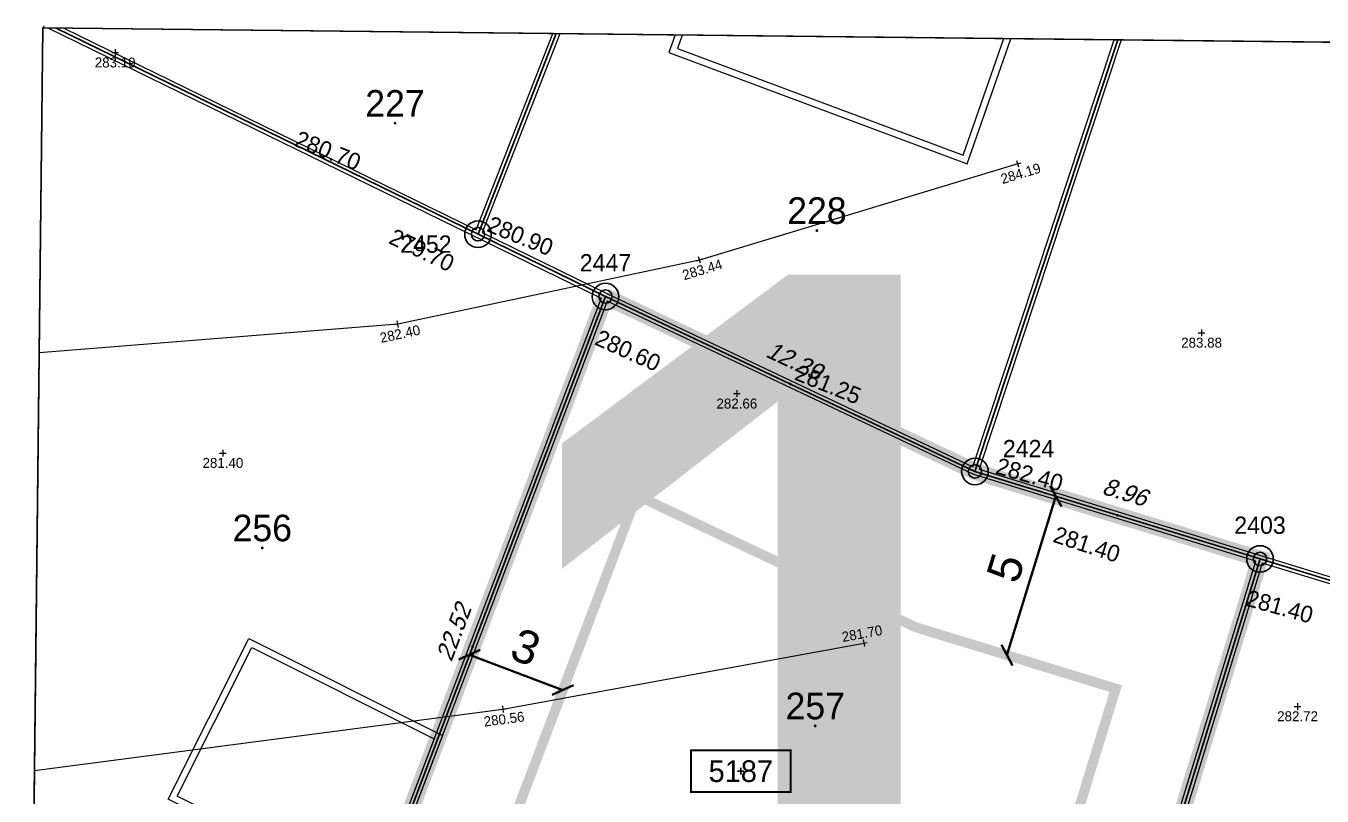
# Model space of a CAD drawing. Extents: x 179571.8 to 179639.8, y 576218.6 to 576265.3.
# Drawn here: x 179575.12 to 179614.08, y 576242.18 to 576265.34 of the extents above; entities that cross this region are included whole.
import ezdxf
from ezdxf.enums import TextEntityAlignment as Align

# ---------------------------------------------------------------- set-up
doc = ezdxf.new("R2010")
doc.units = 0
doc.header["$MEASUREMENT"] = 0
doc.linetypes.add('DIVIDE', pattern=[1.25, 0.5, -0.25, 0, -0.25, 0, -0.25])
for name, color, linetype, lineweight in [('0-BOUNDARY-BUILDING', 240, 'DIVIDE', 0), ('0-Buildline', 4, 'Continuous', 0), ('0-DiIM25', 1, 'Continuous', 35), ('0-GDR', 3, 'Continuous', 0), ('0-SHVIL', 42, 'Continuous', 13), ('L-00-ktse migrash', 10, 'Continuous', 13), ('M1502', 250, 'Continuous', 13), ('M1509', 250, 'Continuous', 13), ('M1510', 250, 'Continuous', 13)]:
    doc.layers.add(name, color=color, linetype=linetype, lineweight=lineweight)
for name, color, linetype in [('_THUM_SHIVUK', 51, 'Continuous'), ('C1603_0', 3, 'Continuous'), ('C1609_0', 250, 'Continuous'), ('C1610_0', 250, 'Continuous'), ('C1660_0_1', 3, 'Continuous'), ('FRAMEM_BORDER', 7, 'Continuous'), ('FRAMEM_NAME', 7, 'Continuous'), ('scellno', 30, 'Continuous')]:
    doc.layers.add(name, color=color, linetype=linetype)
doc.styles.add('FRAMEM_1', font='txt', dxfattribs={"width": 0.8})
doc.styles.add('MAVAT_HEBTXT', font='HEBTXT')
doc.styles.add('mvt-nos', font='hebtxt')
doc.styles.get("Standard").update_dxf_attribs({"font": 'arial.ttf'})
doc.styles.add('TAZAR_HEBTXT', font='HEBTXT')
doc.styles.add('TRHEBTXT', font='hebtxt')
doc.dimstyles.new('Dim-Arch dot 50', dxfattribs={"dimtxt": 1, "dimasz": 0.5, "dimexe": 1.25, "dimexo": 0.625, "dimgap": 0.3, "dimtad": 1, "dimtoh": 1, "dimdec": 0, "dimdsep": 46, "dimtxsty": 'Standard', "dimblk": 'OBLIQUE', "dimcen": 0, "dimse1": 1, "dimse2": 1, "dimclrd": 256, "dimclrt": 90, "dimazin": 2, "dimtfac": 1, "dimtdec": 0, "dimtix": 1, "dimtmove": 0, "dimatfit": 3, "dimldrblk": 'ARCHTICK', "dimfxl": 1, "dimlwd": -1, "dimarcsym": 0})

# ---------------------------------------------------------------- blocks, each defined once
blk = doc.blocks.new('C1609')
at = {"color": 255}
blk.add_circle((0, 0), 0.05, dxfattribs=at)
at = {"style": 'TAZAR_HEBTXT'}
for tag in ['LEGAL_LENGTH', 'RADIUS']:
    blk.add_attdef(tag, text='', height=1.6, dxfattribs=at).set_placement((0, 1.5), align=Align.BOTTOM_CENTER)
at = {"style": 'TAZAR_HEBTXT', "oblique": 15}
blk.add_attdef('CALC_LENGTH', text='', height=1.6, dxfattribs=at).set_placement((0, -1.5), align=Align.TOP_CENTER)
at = {"style": 'TAZAR_HEBTXT'}
blk.add_attdef('LINE_NAME', text='', height=1, dxfattribs=at).set_placement((0, -4), align=Align.MIDDLE_CENTER)
at = {"style": 'TAZAR_HEBTXT', "flags": 1}
for tag, p in [('TOPO', (0, -6)), ('COMMENT', (0, -8))]:
    blk.add_attdef(tag, text='', height=1, dxfattribs=at).set_placement(p, align=Align.MIDDLE_CENTER)
blk = doc.blocks.new('C1610')
for radius in [1, 0.5]:
    blk.add_circle((0, 0, 3000), radius)
at = {"style": 'TAZAR_HEBTXT'}
blk.add_attdef('POINT_NAME', text='', height=1, dxfattribs=at).set_placement((0, 1.5), align=Align.BOTTOM_CENTER)
blk.add_attdef('MARK_DESC', text='', height=1, dxfattribs=at).set_placement((2, 0), align=Align.MIDDLE_LEFT)
at = {"style": 'TAZAR_HEBTXT', "flags": 1}
for tag, p in [('UID', (0, -2)), ('CLASS', (0, -3.5)), ('SOURCE', (0, -5)), ('TOPO', (0, -6.5)), ('HEIGHT', (0, -8)), ('LEGAL_X', (0, -9.5)), ('LEGAL_Y', (0, -11)), ('LEGAL_Z', (0, -12.5)), ('COMMENT', (0, -14))]:
    blk.add_attdef(tag, text='', height=1, dxfattribs=at).set_placement(p, align=Align.MIDDLE)
blk.add_attdef('MARK', text='', height=1, dxfattribs=at).set_placement((2, -1.989492322905905), align=Align.MIDDLE_LEFT)
blk = doc.blocks.new('C1603')
at = {"color": 255}
blk.add_circle((0, 0), 0.05, dxfattribs=at)
at = {"style": 'TAZAR_HEBTXT', "width": 3}
blk.add_attdef('CROSS', text='', height=3, dxfattribs=at).set_placement((0, 1.5), align=Align.MIDDLE)
at = {"style": 'TAZAR_HEBTXT'}
blk.add_attdef('PARCEL_NAME', text='', height=2, dxfattribs=at).set_placement((0, 1.5), align=Align.MIDDLE)
at = {"style": 'TAZAR_HEBTXT', "flags": 1}
for tag, p in [('GUSH', (0, -1)), ('PARCEL_STATUS', (0, -2.5)), ('PARCEL_SOURCE', (0, -4)), ('LEGAL_AREA', (0, -5.5)), ('CALC_AREA', (0, -7)), ('PARCEL_PREVIOUS', (0, -8.5)), ('GUSH_PREVIOUS', (0, -10)), ('TABA_PLAN', (0, -11.5)), ('TABA_MIGRASH', (0, -13)), ('TABA_YEUD', (0, -14.5)), ('COMMENT', (0, -16))]:
    blk.add_attdef(tag, text='', height=1, dxfattribs=at).set_placement(p, align=Align.MIDDLE)
blk = doc.blocks.new('cellno')
for points in [[(-0.4, 1.53142747957078e-16), (0.4, -1.041568759911839e-16)], [(2.449293598294707e-17, 0.4), (-7.347880794884119e-17, -0.4)]]:
    blk.add_lwpolyline(points)
at = {"layer": 'scellno', "const_width": 0.25}
blk.add_lwpolyline([(6, 2.499999999999996), (-6.000000000000001, 2.500000000000001), (-6, -2.499999999999999), (6, -2.500000000000004)], close=True, dxfattribs=at)
at = {"layer": 'scellno', "style": 'mvt-nos'}
blk.add_attdef('CELLNO', text='', height=3, dxfattribs=at).set_placement((-2.449293598294706e-17, 0), align=Align.MIDDLE)
at = {"layer": 'scellno', "style": 'mvt-nos', "flags": 1}
for tag, p in [('CODE', (-0.286579803765677, -6)), ('AREA', (0.2134716025440162, -8.966543875128423))]:
    blk.add_attdef(tag, text='', height=2.5, dxfattribs=at).set_placement(p, align=Align.CENTER)
blk = doc.blocks.new('FRAMEM_BORDER')
at = {"layer": 'FRAMEM_BORDER'}
blk.add_lwpolyline([(0, 0), (0, 1), (1, 1), (1, 0)], close=True, dxfattribs=at)
at = {"layer": 'FRAMEM_NAME', "style": 'FRAMEM_1', "width": 0.8}
blk.add_attdef('NUMBER', text='', height=0.2, dxfattribs=at).set_placement((0.5, 0.5), align=Align.MIDDLE)
blk = doc.blocks.new('M1502')
for points in [[(-0.4, 0), (0.4, 0)], [(0, 0.4), (0, -0.4)]]:
    blk.add_lwpolyline(points)
at = {"style": 'MAVAT_HEBTXT', "flags": 1}
for tag, p in [('MARK', (0, 2.300562066313085)), ('NAME', (0, -3.758755515101251))]:
    blk.add_attdef(tag, text='', height=1.2, dxfattribs=at).set_placement(p, align=Align.MIDDLE)
at = {"style": 'MAVAT_HEBTXT'}
blk.add_attdef('HEIGHT', text='', height=1.2, dxfattribs=at).set_placement((0, -1.190926193650919), align=Align.MIDDLE)
blk = doc.blocks.new('_OBLIQUE')
at = {"color": 0, "linetype": 'ByBlock'}
blk.add_line((-0.5, -0.5), (0.5, 0.5), dxfattribs=at)
blk = doc.blocks.new('*D3167')
at = {"layer": '0-DiIM25', "transparency": 16777216}
blk.add_line((179588.4557609917, 576246.4329232443), (179591.2607234865, 576245.3688812326), dxfattribs=at)
at = {"layer": 'Defpoints', "color": 0, "transparency": 16777216}
for p in [(179588.5476000077, 576246.6750236433), (179591.3525625025, 576245.6109816316), (179591.2607234865, 576245.3688812326)]:
    blk.add_point(p, dxfattribs=at)
at = {"layer": '0-DiIM25', "transparency": 16777216, "xscale": 0.5, "yscale": 0.5, "zscale": 0.5}
for p, rotation in [((179588.4557609917, 576246.4329232443), 159.2261253074746), ((179591.2607234865, 576245.3688812326), 339.2261253074746)]:
    blk.add_blockref('_OBLIQUE', p, dxfattribs=dict(at, rotation=rotation))
at = {"layer": '0-DiIM25', "color": 90, "transparency": 16777216, "insert": (179590.1458577787, 576246.6590967391), "char_height": 1, "attachment_point": 5, "rotation": 339.2261253074746}
blk.add_mtext('3', dxfattribs=at)
blk = doc.blocks.new('_ArchTick')
at = {"color": 0, "linetype": 'ByBlock', "flags": 128}
blk.add_lwpolyline([(-0.5, -0.5), (0.5, 0.5)], dxfattribs=at)
blk = doc.blocks.new('5188')
at = {"layer": '0-SHVIL', "linetype": 'ByBlock'}
h = blk.add_hatch(dxfattribs=at)
h.set_pattern_fill('ANGLE', color=256, scale=0.01, pattern_type=2)
h.set_pattern_definition([(0, (-0.2030312613060232, -13.18315887218341), (0, 0.275), [0.2, -0.075]), (90, (-0.2030312613060232, -13.18315887218341), (-0.275, 1.683889348827611e-17), [0.2, -0.075])])
h.paths.add_polyline_path([(-3.897584986290894, -7.590706898481585), (-3.311026723968098, -5.678653184557334), (0.9994030589004979, -7.000958194956183), (0.2085809417185374, -8.850350148160942)])
for p, q in [((-7.043446712632431, -4.533663493813947), (-5.166502710315399, 1.584921406931244)), ((0, 0), (-5.166502710315399, 1.584921406931244)), ((-6.789634630229557, -4.402325956849381), (-5.029999628051883, 1.333847387577407)), ((-5.029999628051883, 1.333847387577407), (-0.2498611961782444, -0.1325495423516259)), ((-2.068191810278222, -6.059916056343354), (-0.191205371345859, 0.05865582637488842)), ((-1.876986438961467, -6.118571882834658), (0, 0)), ((-0.2498611961782444, -0.1325495423516259), (-2.068138702394208, -6.059932348201983)), ((-13.9012617195549, -0.8713225681567565), (-18.48949428545893, -16.03536669851746)), ((-18.26622192267678, -15.89396833092906), (-13.76249593216926, -1.123090713866986)), ((-6.607352661318146, -3.108865690766834), (-13.9012617195549, -0.8713225681567565)), ((-13.76249593216926, -1.123090713866986), (-6.666007159801666, -3.300071463687345)), ((-7.043446712632431, -4.533663493813947), (-1.876986439019674, -6.118571882718243)), ((-2.009535983990645, -5.868710684590042), (-6.789634630229557, -4.402325956849381)), ((-4.147446183866123, -7.723256443394348), (-3.502232095313957, -5.619997358182445)), ((-3.897584986290894, -7.590706898481585), (-3.311026723968098, -5.678653184557334)), ((-4.147446183866123, -7.723256443394348), (-2.722369788272772, -8.160425300709903)), ((-3.897584986290894, -7.590706898481585), (-2.46354470323422, -8.030625596060418)), ((-17.1819169431401, -16.22204990172759), (-18.26622192267678, -15.89396833092906)), ((-17.23983826447511, -16.4134790544631), (-18.48949428545893, -16.03536669851746))]:
    blk.add_line(p, q)
for radius, end in [(12.8901244224485, 340.7888112664397), (12.6901244224485, 339.8508339579785)]:
    blk.add_arc((-14.63584556424757, -3.7891165104229), radius, 258.3452107173742, end)
at = {"layer": '0-Buildline', "linetype": 'ByBlock'}
blk.add_line((0.9994030589004979, -7.000958194956183), (-1.876986439019674, -6.118571882718243), dxfattribs=at)
at = {"layer": '0-SHVIL', "linetype": 'ByBlock', "flags": 128}
blk.add_lwpolyline([(-3.897584986290894, -7.590706898481585), (-3.311026723968098, -5.678653184557334), (0.9994030589004979, -7.000958194956183), (0.2085809417185374, -8.850350148160942), (-3.897584986290894, -7.590706898481585)], dxfattribs=at)
blk = doc.blocks.new('*D4109')
at = {"layer": '0-DiIM25', "linetype": 'ByBlock', "transparency": 16777216}
blk.add_line((179606.0766840602, 576251.1973237956), (179604.6082410152, 576246.4178180657), dxfattribs=at)
at = {"layer": 'Defpoints', "color": 0, "transparency": 16777216}
for p in [(179606.0629006297, 576251.2015585813), (179604.5944575847, 576246.4220528514), (179604.6082410152, 576246.4178180657)]:
    blk.add_point(p, dxfattribs=at)
at = {"layer": '0-DiIM25', "transparency": 16777216, "xscale": 0.5, "yscale": 0.5, "zscale": 0.5}
for p, rotation in [((179606.0766840602, 576251.1973237956), 72.92108271818648), ((179604.6082410152, 576246.4178180657), 252.9210827181865)]:
    blk.add_blockref('_OBLIQUE', p, dxfattribs=dict(at, rotation=rotation))
at = {"layer": '0-DiIM25', "color": 90, "transparency": 16777216, "insert": (179604.5695910312, 576249.045025984), "char_height": 1, "attachment_point": 5, "rotation": 72.92108271818644}
blk.add_mtext('5', dxfattribs=at)

msp = doc.modelspace()

# ---------------------------------------------------------------- linework, layer by layer
at = {"layer": '0-BOUNDARY-BUILDING', "linetype": 'DIVIDE', "ltscale": 2, "const_width": 0.3}
msp.add_lwpolyline([(179593.4824120284, 576251.2255607304), (179601.8409422669, 576247.2680358142), (179607.8772316018, 576245.4134618074), (179603.4112400623, 576230.877499909, -0.008273897269160925), (179588.3407157807, 576237.6713354506)], format="xyb", close=True, dxfattribs=at)
msp.add_lwpolyline([(179593.4824120284, 576251.2255607304), (179601.8409422669, 576247.2680358142), (179607.8772316018, 576245.4134618074), (179603.4112400623, 576230.877499909, -0.008273897269160925), (179588.3407157807, 576237.6713354506)], format="xyb", close=True, dxfattribs=at)
at = {"layer": '0-Buildline', "linetype": 'ByBlock', "flags": 128}
for points in [[(179594.6366584943, 576265.0709768278), (179594.4463028927, 576264.5416864394), (179603.4079844011, 576261.1936407664), (179604.7241240802, 576264.9589390494)], [(179594.8483540053, 576265.0686256033), (179594.7013587935, 576264.6599002908), (179603.286598236, 576261.4524917548), (179604.5130772894, 576264.9612830686)]]:
    msp.add_lwpolyline(points, dxfattribs=at)
for points in [[(179581.8251393317, 576246.9159214178), (179587.6411986717, 576244.0036801045), (179585.712854564, 576238.9202972688), (179579.3975018532, 576242.0867946937)], [(179581.9141435179, 576246.6476832689), (179587.3901328413, 576243.9057232223), (179585.6044396542, 576239.1983880217), (179579.666116972, 576242.1758438097)]]:
    msp.add_lwpolyline(points, close=True, dxfattribs=at)
at = {"layer": '0-GDR', "ltscale": 0.5}
for p, q in [((179575.6275211881, 576265.2388434452), (179575.6711143152, 576265.343423016)), ((179575.800403621, 576265.280184198), (179592.4155039589, 576257.1532993066)), ((179576.2661640986, 576265.2750111673), (179588.6559348076, 576259.2148467185)), ((179588.6559348076, 576259.2148467185), (179590.95690978, 576265.1118464462)), ((179591.1678194074, 576265.1095039505), (179588.8362200053, 576259.1266644613)), ((179603.5868496115, 576252.0828268258), (179607.8331061181, 576264.9244087267)), ((179608.0429856542, 576264.9220776717), (179603.7732945569, 576252.0096245891)), ((179588.8362200053, 576259.1266644613), (179592.5847092895, 576257.2931792395)), ((179592.5847092895, 576257.2931792395), (179603.5868496115, 576252.0828268258)), ((179592.4155039589, 576257.1532993066), (179584.6529742746, 576236.6901931616)), ((179592.5964225235, 576257.0663382557), (179584.9821357997, 576236.9940211392)), ((179603.6100080812, 576251.8505656502), (179592.5964225235, 576257.0663382557)), ((179612.0884191094, 576249.2456804566), (179603.6100080812, 576251.8505656502)), ((179603.7732945569, 576252.0096245891), (179622.337384559, 576246.3060413335)), ((179605.6252212882, 576228.2091880138), (179612.0884191094, 576249.2456804566)), ((179612.2795993386, 576249.1869427349), (179605.9691294562, 576228.6475509877)), ((179622.335068658, 576246.0975262091), (179612.2795993386, 576249.1869427349))]:
    msp.add_line(p, q, dxfattribs=at)
at = {"layer": '_THUM_SHIVUK', "color": 30, "true_color": 0xf8991e, "const_width": 0.5}
msp.add_lwpolyline([(179592.5413381151, 576257.2030718607), (179603.6462810872, 576251.9440345529), (179612.2133780849, 576249.3119017103), (179605.2995924648, 576226.8088307893, -0.01132011789614506), (179584.5538554585, 576236.1469584438), (179592.5413381151, 576257.2030718607)], format="xyb", dxfattribs=at)
at = {"layer": 'C1660_0_1'}
for points in [[(179588.7096396138, 576259.0772569107), (179576.0332838591, 576265.2775976829)], [(179588.7096396138, 576259.0772569107), (179591.0609564033, 576265.1106908389)], [(179607.9412892933, 576264.9232071763), (179603.6462810872, 576251.9440345529)], [(179592.5413381151, 576257.2030718607), (179588.7096396138, 576259.0772569107)], [(179592.5413381151, 576257.2030718607), (179584.5538554585, 576236.1469584438)], [(179592.5413381151, 576257.2030718607), (179603.6462810872, 576251.9440345529)], [(179603.6462810872, 576251.9440345529), (179612.2133780849, 576249.3119017103)], [(179612.2133780849, 576249.3119017103), (179605.2995924648, 576226.8088307893)], [(179612.2133780849, 576249.3119017103), (179622.3362266082, 576246.2017837609)]]:
    msp.add_lwpolyline(points, dxfattribs=at)
at = {"layer": 'FRAMEM_BORDER'}
for p, q in [((179575.1219051114, 576219.715049164), (179575.6280016118, 576265.2820990041)), ((179575.6280016118, 576265.2820990041), (179622.5423574393, 576264.7610384707))]:
    msp.add_line(p, q, dxfattribs=at)
at = {"layer": 'M1509'}
msp.add_polyline3d([(179575.3799208255, 576242.9458260903, 279.0535029973052), (179589.4543333139, 576244.7931934663, 280.5593361602168), (179600.3042896536, 576246.7777779421, 281.6991109670143)], dxfattribs=at)
at = {"layer": 'M1510'}
msp.add_polyline3d([(179604.9338604223, 576261.1911647761, 284.1932062328797), (179595.3660500359, 576258.2988818253, 283.442295786832), (179586.3041059107, 576256.37370965, 282.3963848174553), (179575.5194956128, 576255.5126217221, 281.573132231431)], dxfattribs=at)

# ---------------------------------------------------------------- block references
at = {"layer": '0-Buildline', "linetype": 'ByBlock'}
msp.add_blockref('5188', (179630.6813142569, 576243.7495274331), dxfattribs=at)
at = {"layer": 'C1603_0', "xscale": 0.4, "yscale": 0.4, "zscale": 0.4}
for p, values in [((179586.2140832749, 576262.4192260578), {'PARCEL_NAME': '227'}), ((179598.8965291552, 576259.1886190614), {'PARCEL_NAME': '228'}), ((179582.2256151965, 576249.6440433195), {'PARCEL_NAME': '256'}), ((179598.8462598926, 576244.2909630898), {'PARCEL_NAME': '257'})]:
    msp.add_blockref('C1603', p, dxfattribs=at).add_auto_attribs(values)
at = {"layer": 'C1609_0'}
ref = msp.add_blockref('C1609', (179598.0938096012, 576254.5735532067), dxfattribs=dict(at, xscale=0.4, yscale=0.4, zscale=0.4, rotation=334.6588761294009))
ref.add_attrib('CALC_LENGTH', '12.29', dxfattribs={"layer": '0', "height": 0.52, "rotation": 334.6588761295804, "style": 'TAZAR_HEBTXT', "oblique": 14.99999999999986}).set_placement((179598.3296853731, 576255.5085315425), align=Align.TOP_CENTER)
ref = msp.add_blockref('C1609', (179607.9298295861, 576250.6279681316), dxfattribs=dict(at, xscale=0.4, yscale=0.4, zscale=0.4, rotation=342.9210827176076))
ref.add_attrib('CALC_LENGTH', '8.96', dxfattribs={"layer": '0', "height": 0.52, "rotation": 342.9210827172602, "style": 'TAZAR_HEBTXT', "oblique": 15.00000000000003}).set_placement((179608.2313680078, 576251.5764371274), align=Align.TOP_CENTER)
ref = msp.add_blockref('C1609', (179588.5475967868, 576246.6750151522), dxfattribs=dict(at, xscale=0.4, yscale=0.4, zscale=0.4, rotation=69.22612530763419))
ref.add_attrib('CALC_LENGTH', '22.52', dxfattribs={"layer": '0', "height": 0.5199999999999999, "rotation": 69.22612530774063, "style": 'TAZAR_HEBTXT', "oblique": 14.99999999999995}).set_placement((179587.7339498087, 576247.1939593358), align=Align.TOP_CENTER)
at = {"layer": 'C1610_0'}
ref = msp.add_blockref('C1610', (179588.7096396138, 576259.0772569107), dxfattribs=dict(at, xscale=0.4, yscale=0.4, zscale=0.4))
ref.add_attrib('POINT_NAME', '2452', dxfattribs={"layer": '0', "height": 0.52, "style": 'TAZAR_HEBTXT'}).set_placement((179587.1428687593, 576258.3648576122), align=Align.BOTTOM_CENTER)
ref = msp.add_blockref('C1610', (179592.5413381151, 576257.2030718607), dxfattribs=dict(at, xscale=0.4, yscale=0.4, zscale=0.4))
ref.add_attrib('POINT_NAME', '2447', dxfattribs={"layer": '0', "height": 0.52, "style": 'TAZAR_HEBTXT'}).set_placement((179592.5413381151, 576257.8030718607), align=Align.BOTTOM_CENTER)
ref = msp.add_blockref('C1610', (179603.6462810872, 576251.9440345529), dxfattribs=dict(at, xscale=0.4, yscale=0.4, zscale=0.4))
ref.add_attrib('POINT_NAME', '2424', dxfattribs={"layer": '0', "height": 0.52, "style": 'TAZAR_HEBTXT'}).set_placement((179605.2578180986, 576252.2159350456), align=Align.BOTTOM_CENTER)
ref = msp.add_blockref('C1610', (179612.2133780849, 576249.3119017103), dxfattribs=dict(at, xscale=0.4, yscale=0.4, zscale=0.4))
ref.add_attrib('POINT_NAME', '2403', dxfattribs={"layer": '0', "height": 0.52, "style": 'TAZAR_HEBTXT'}).set_placement((179612.2133780849, 576249.9119017103), align=Align.BOTTOM_CENTER)
at = {"layer": 'FRAMEM_BORDER'}
ref = msp.add_blockref('FRAMEM_BORDER', (179575.1219051114, 576219.715049164), dxfattribs=dict(at, xscale=46.91724935264423, yscale=45.56986026726209, rotation=359.3636629681889))
ref.add_attrib('NUMBER', '1', dxfattribs={"layer": 'FRAMEM_NAME', "height": 31.25, "style": 'TRHEBTXT'}).set_placement((179598.8321312755, 576242.2380438172), align=Align.MIDDLE)
at = {"layer": 'M1502', "xscale": 0.25, "yscale": 0.25, "zscale": 0.25}
for p, values in [((179577.8042400176, 576264.5411289958, 283.1862525392538), {'HEIGHT': '283.19'}), ((179610.4573972309, 576256.1142849415, 283.8753646791287), {'HEIGHT': '283.88'}), ((179596.4899177032, 576254.283828489, 282.6632971178955), {'HEIGHT': '282.66'}), ((179581.0427308934, 576252.498450947, 281.4028402727312), {'HEIGHT': '281.40'}), ((179613.3422222919, 576244.8794277558, 282.7154762402482), {'HEIGHT': '282.72'})]:
    msp.add_blockref('M1502', p, dxfattribs=at).add_auto_attribs(values)
at = {"layer": 'M1502'}
ref = msp.add_blockref('M1502', (179604.9338604223, 576261.1911647761, 284.1932062328797), dxfattribs=dict(at, xscale=0.2499999999999999, yscale=0.2499999999999999, zscale=0.2499999999999999, rotation=196.81970408))
ref.add_attrib('HEIGHT', '284.19', dxfattribs={"layer": '0', "height": 0.3, "rotation": 16.81970408170493, "style": 'MAVAT_HEBTXT'}).set_placement((179605.0200123218, 576260.9061701708, 284.1932062328797), align=Align.MIDDLE)
ref = msp.add_blockref('M1502', (179595.3660500358, 576258.2988818254, 283.442295786832), dxfattribs=dict(at, xscale=0.2499999999999999, yscale=0.2499999999999999, zscale=0.2499999999999999, rotation=196.81970408))
ref.add_attrib('HEIGHT', '283.44', dxfattribs={"layer": '0', "height": 0.3, "rotation": 16.81970408170493, "style": 'MAVAT_HEBTXT'}).set_placement((179595.4522019353, 576258.01388722, 283.442295786832), align=Align.MIDDLE)
ref = msp.add_blockref('M1502', (179586.3041059107, 576256.3737096501, 282.3963848174553), dxfattribs=dict(at, xscale=0.25, yscale=0.25, zscale=0.25, rotation=191.9939292599999))
ref.add_attrib('HEIGHT', '282.40', dxfattribs={"layer": '0', "height": 0.3, "rotation": 11.99392925731168, "style": 'MAVAT_HEBTXT'}).set_placement((179586.3659769232, 576256.082477693, 282.3963848174553), align=Align.MIDDLE)
ref = msp.add_blockref('M1502', (179600.3042896536, 576246.7777779421, 281.6991109670143), dxfattribs=dict(at, xscale=0.25, yscale=0.25, zscale=0.25, rotation=10.36548646))
ref.add_attrib('HEIGHT', '281.70', dxfattribs={"layer": '0', "height": 0.3, "rotation": 10.36548645974851, "style": 'MAVAT_HEBTXT'}).set_placement((179600.2507198184, 576247.0706505212, 281.6991109670143), align=Align.MIDDLE)
at = {"layer": 'M1502', "xscale": 0.25, "yscale": 0.25, "zscale": 0.25, "rotation": 7.477733449999998}
msp.add_blockref('M1502', (179589.4543333139, 576244.7931934663, 280.5593361602168), dxfattribs=at).add_auto_attribs({'HEIGHT': '280.56'})
at = {"layer": 'scellno'}
ref = msp.add_blockref('cellno', (179596.6082581518, 576242.9304120613), dxfattribs=dict(at, xscale=0.25, yscale=0.25, zscale=0.25))
ref.add_attrib('CELLNO', '5187', dxfattribs={"height": 0.65, "style": 'mvt-nos'}).set_placement((179596.6082581518, 576242.9304120613), align=Align.MIDDLE)

# ---------------------------------------------------------------- texts
at = {"layer": 'L-00-ktse migrash', "linetype": 'Continuous', "lineweight": 30, "style": 'TRHEBTXT'}
for s, rotation, p in [('280.70', 338.0643302505067, (179583.1579827617, 576261.7449161944)), ('279.70', 334.2214979193824, (179585.9936454413, 576258.819661682)), ('280.90', 338.0643302505067, (179588.9404010288, 576259.1783716242)), ('280.60', 335.7402607212584, (179592.1844409428, 576255.7734262828)), ('281.25', 338.0643302505067, (179598.1950949068, 576254.713748875)), ('282.40', 344.2799840256764, (179604.2359894336, 576251.8876727605)), ('281.40', 341.7308555798466, (179605.960037656, 576249.8344394824)), ('281.40', 344.4908032437145, (179611.7528998957, 576247.9141032622))]:
    msp.add_text(s, height=0.5, rotation=rotation, dxfattribs=at).set_placement(p)

# ---------------------------------------------------------------- dimensions: what is measured, and where the dimension line sits
at = {"layer": '0-DiIM25'}
dim = msp.add_aligned_dim(p1=(179606.0629006297, 576251.2015585814), p2=(179604.5944575847, 576246.4220528514), distance=0.014419305332339118, dimstyle='Dim-Arch dot 50', dxfattribs=at)
dim.commit()
dim.dimension.update_dxf_attribs({"geometry": '*D4109', "text_midpoint": (179604.5695910312, 576249.045025984)})
dim = msp.add_linear_dim(base=(179591.2607234865, 576245.3688812326), p1=(179588.5476000077, 576246.6750236433), p2=(179591.3525625026, 576245.6109816316), angle=339.2261253074746, dimstyle='Dim-Arch dot 50', dxfattribs=at)
dim.commit()
dim.dimension.update_dxf_attribs({"geometry": '*D3167', "text_midpoint": (179590.1458577787, 576246.6590967391)})

doc.saveas('drawing.dxf')
